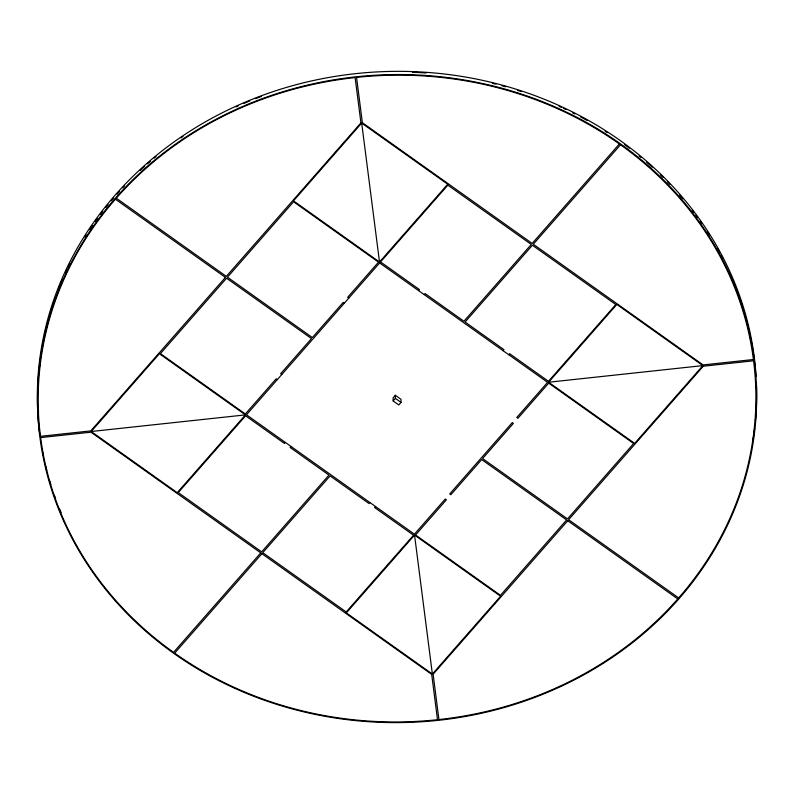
<?xml version="1.0" encoding="UTF-8"?>
<svg xmlns="http://www.w3.org/2000/svg" width="794" height="794" viewBox="0 0 794 794"><rect width="100%" height="100%" fill="white"/><g stroke="black" fill="none" stroke-linecap="round" stroke-linejoin="round"><path stroke-width="1.19" d="M679.217 598.329L678.85 598.894A359.603 324.031 -1.1 0 1 62.815 519.207A359.603 324.031 -1.1 0 1 449.225 77.772A359.603 324.031 -1.1 0 1 679.297 598.378L568.633 519.713L703.256 366.223L753.566 360.804A357.548 322.175 -1.1 0 1 678.652 597.922M91.181 431.509L159.405 353.727L245.455 414.885L177.231 492.677L91.181 431.509L245.455 414.885M361.687 123.08L293.472 200.862L379.512 262.03L447.737 184.248L361.687 123.08L379.512 262.03M285.354 442.427L284.46 443.449L245.574 415.798L178.243 492.568L261.663 551.87L328.984 475.1L290.098 447.449L290.991 446.436M418.527 290.584L419.421 289.572L380.524 261.921L447.856 185.151L531.275 244.453L463.944 321.223L425.058 293.572L424.155 294.594M395.333 395.283L393.099 397.834L393.159 400.95L398.787 404.96L401.03 402.409L400.97 399.293L395.333 395.283L395.392 398.399L393.159 400.95M369.905 502.523L369.002 503.545L330.115 475.904L262.784 552.664L346.204 611.966L413.535 535.196L374.639 507.555L375.532 506.532M503.068 350.69L503.962 349.668L465.076 322.017L532.397 245.257L615.816 304.549L548.485 381.319L509.599 353.677L508.706 354.69M414.547 535.087L346.323 612.879L432.373 674.046L500.597 596.254L414.547 535.087L432.373 674.046M548.604 382.232L616.829 304.439L702.879 365.607L634.654 443.399L548.604 382.232L702.879 365.607M348.794 298.097L347.673 297.293L378.51 262.139L293.582 201.775L227.451 277.185L312.37 337.549L343.207 302.395L344.328 303.189M395.392 398.399L401.03 402.409M281.771 374.53L280.639 373.726L311.476 338.572L226.558 278.208L160.418 353.618L245.336 413.982L276.173 378.817L277.295 379.621M754.628 428.214A359.662 324.081 -1.1 0 1 752.752 441.553M61.088 512.507A359.662 324.081 -1.1 0 1 59.659 509.083M55.6 498.692A359.662 324.081 -1.1 0 1 54.339 495.178M50.796 484.558A359.662 324.081 -1.1 0 1 49.704 480.985M46.697 470.207A359.662 324.081 -1.1 0 1 45.784 466.584M43.333 455.716A359.662 324.081 -1.1 0 1 42.608 452.084M39.7 433.931A359.662 324.081 -1.1 0 1 366.5 72.621A359.662 324.081 -1.1 0 1 756.077 376.455M756.394 382.609A359.662 324.081 -1.1 0 1 755.392 420.87M624.461 144.548A357.548 322.175 -1.1 0 1 629.404 148.24M639.12 155.902A357.548 322.175 -1.1 0 1 641.036 157.48M646.693 162.284A357.548 322.175 -1.1 0 1 652.251 167.216M660.36 174.809A357.548 322.175 -1.1 0 1 663 177.39M667.327 181.747A357.548 322.175 -1.1 0 1 669.868 184.397M679.704 195.175A357.548 322.175 -1.1 0 1 682.84 198.837M692.14 210.35A357.548 322.175 -1.1 0 1 693.658 212.335M695.901 215.333A357.548 322.175 -1.1 0 1 697.38 217.348M700.288 221.417A357.548 322.175 -1.1 0 1 701.727 223.461M707.285 231.769A357.548 322.175 -1.1 0 1 709.3 234.935M717.568 248.84A357.548 322.175 -1.1 0 1 719.364 252.095M721.121 255.37A357.548 322.175 -1.1 0 1 722.828 258.655M735.472 286.694A357.548 322.175 -1.1 0 1 736.812 290.187M740.574 300.777A357.548 322.175 -1.1 0 1 741.745 304.35M744.971 315.129A357.548 322.175 -1.1 0 1 745.953 318.741M747.194 323.585A357.548 322.175 -1.1 0 1 748.067 327.217M750.399 338.155A357.548 322.175 -1.1 0 1 751.084 341.807M117.036 194.153A357.548 322.175 -1.1 0 1 119.457 191.443M122.742 187.86A357.548 322.175 -1.1 0 1 124.41 186.084M140.141 170.492A357.548 322.175 -1.1 0 1 144.726 166.303M147.515 163.832A357.548 322.175 -1.1 0 1 150.334 161.39M154.145 158.165A357.548 322.175 -1.1 0 1 156.061 156.577M180.963 137.918A357.548 322.175 -1.1 0 1 183.017 136.518M235.997 106.922A357.548 322.175 -1.1 0 1 238.279 105.9M244.016 103.389A357.548 322.175 -1.1 0 1 249.782 100.977M255.579 98.664A357.548 322.175 -1.1 0 1 261.395 96.451M38.529 412.364A357.548 322.175 -1.1 0 1 38.301 407.421M39.631 366.51A357.548 322.175 -1.1 0 1 40.176 361.598M42.102 348.219A357.548 322.175 -1.1 0 1 43.174 342.214M51.223 309.809A357.548 322.175 -1.1 0 1 53.923 301.512M58.2 289.79A357.548 322.175 -1.1 0 1 62.448 279.419M65.485 272.61A357.548 322.175 -1.1 0 1 67.053 269.245M68.115 267.042A357.548 322.175 -1.1 0 1 69.723 263.777M84.819 236.979A357.548 322.175 -1.1 0 1 86.149 234.875M89.553 229.674A357.548 322.175 -1.1 0 1 92.362 225.546M95.23 221.466A357.548 322.175 -1.1 0 1 97.424 218.429M100.401 214.42A357.548 322.175 -1.1 0 1 102.684 211.452M105.761 207.522A357.548 322.175 -1.1 0 1 108.113 204.614M111.299 200.783A357.548 322.175 -1.1 0 1 113.721 197.954M412.394 72.274A357.548 322.175 -1.1 0 1 426.09 72.979M492.32 83.271A357.548 322.175 -1.1 0 1 495.962 84.174M502.007 85.772A357.548 322.175 -1.1 0 1 505.609 86.774M517.519 90.347A357.548 322.175 -1.1 0 1 521.053 91.489M559.125 106.317A357.548 322.175 -1.1 0 1 561.398 107.359M563.671 108.421A357.548 322.175 -1.1 0 1 565.933 109.493M572.682 112.808A357.548 322.175 -1.1 0 1 574.916 113.939M580.454 116.837A357.548 322.175 -1.1 0 1 587.034 120.43M605.127 131.278A357.548 322.175 -1.1 0 1 607.202 132.608M225.427 277.404L90.804 430.894L40.494 436.323A357.548 322.175 -1.1 0 1 115.408 199.195L225.427 277.404M360.942 122.891L226.32 276.381L116.301 198.172A357.548 322.175 -1.1 0 1 355.126 77.574L360.942 122.891M379.631 262.943L246.468 414.786L414.428 534.173L445.265 499.019L446.387 499.823L415.56 534.977L500.478 595.341L566.608 519.931L481.69 459.567L450.863 494.722L449.732 493.928L512.289 422.587L513.42 423.391L482.583 458.545L567.511 518.919L633.642 443.509L548.723 383.135L517.886 418.299L516.765 417.495L547.592 382.341L379.631 262.943M260.769 552.882L173.539 652.34A357.548 322.175 -1.1 0 1 40.653 437.603L90.973 432.184L260.769 552.882M619.389 143.972L532.169 243.43L362.372 122.733L356.556 77.415A357.548 322.175 -1.1 0 1 619.389 143.972M261.891 553.686L174.67 653.144A357.548 322.175 -1.1 0 0 437.504 719.701L431.688 674.384L261.891 553.686M620.521 144.776L533.29 244.234L703.087 364.932L753.407 359.513A357.548 322.175 -1.1 0 0 620.521 144.776M567.74 520.735L433.117 674.235L438.933 719.553A357.548 322.175 -1.1 0 0 677.758 598.944L567.74 520.735"/></g></svg>
